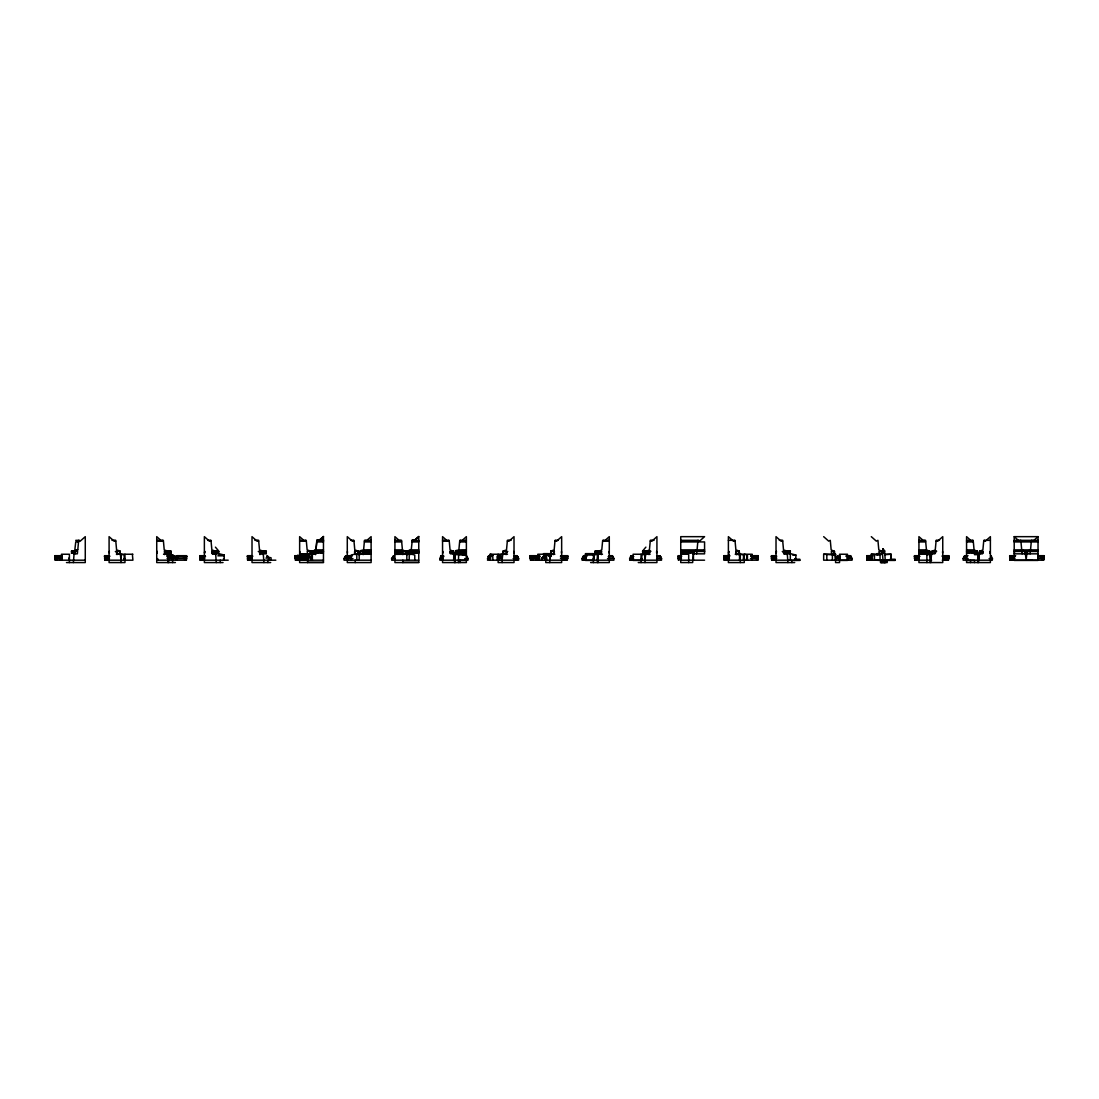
<?xml version="1.0" encoding="UTF-8"?>
<svg xmlns="http://www.w3.org/2000/svg" width="1099" height="1099" viewBox="0 0 1099 1099"><rect width="100%" height="100%" fill="white"/><g stroke="black" fill="none" stroke-linecap="round" stroke-linejoin="round"><path stroke-width="1.5" d="M74.155 553.044L73.372 562.564M74.334 551.451L77.782 549.885L78.661 540.337M311.553 560.188L312.391 551.217M315.784 551.217L315.523 554.638M316.842 541.683L315.963 549.651L312.528 551.451L323.463 551.451M315.784 551.451L315.523 553.841L312.267 553.841M323.463 551.107L312.569 551.107L315.963 549.885L316.842 540.104L323.463 540.104M360.774 553.841L359.895 553.044L359.895 553.841L363.165 553.841L363.426 551.451M371.105 549.885C360.554 549.294 352.738 552.316 371.105 551.451M363.604 549.885L364.483 540.337L371.105 540.337M407.619 552.811L407.537 553.841L410.806 553.841L411.067 551.217M407.853 553.044L407.839 550.86L411.246 549.651M418.746 551.107L407.839 551.107L411.246 549.885L412.125 541.683M454.464 562.564L455.178 553.841L455.261 562.564M466.374 549.885C455.838 549.294 448.021 552.316 466.374 551.451M458.434 562.564L458.709 551.451M458.874 549.885L459.767 540.337L466.374 540.337M502.106 560.188L502.902 553.044M503.136 553.044L503.122 551.107L506.515 549.885L507.395 540.337L511.104 540.337M506.076 554.638L506.337 551.451M549.747 560.188L550.544 553.044L551.327 553.841M550.764 553.044L550.75 551.107L554.157 549.885L555.036 540.337L558.347 540.337M553.717 554.638L553.978 551.451L550.709 551.451M597.389 560.188L598.172 553.044M598.351 551.451L601.785 549.885L602.678 540.337L609.286 540.337M645.017 560.188L645.814 553.044L645.814 553.841M645.992 551.451L649.427 549.885L650.32 540.337L654.015 540.337M649.248 551.451L648.987 553.841L642.544 553.841M693.634 551.451L697.068 549.885L697.947 540.337M696.629 553.841L696.89 551.451M930.853 562.564L931.636 553.044M939.453 540.337L936.142 540.337L935.263 549.885L931.815 551.451L936.499 551.451M935.084 551.451L934.823 553.841L926.883 553.841L926.608 551.451M979.278 553.044L978.481 562.564M990.391 540.337L983.784 540.337L982.891 549.885L979.456 551.451L982.726 551.451L982.451 553.841L974.511 553.841L974.25 551.451M1027.098 551.451L1030.532 549.885L1031.411 540.337M1030.093 553.841L1030.354 551.451M250.023 556.575L250.641 555.696L249.239 558.567L250.929 555.696L250.187 556.575M392.164 558.567L393.016 556.575M443.639 555.696L441.194 555.696L439.792 558.567L443.034 558.567M518.591 558.567L518.591 560.188L487.53 560.188L488.286 556.575L491.473 556.589L488.217 556.575L488.821 555.696L491.267 555.696M630.441 560.188L631.197 556.575M106.328 558.567L108.018 555.696L107.276 556.575M201.612 558.567L203.288 555.696L202.559 556.575L205.527 556.589L199.839 556.602M176.032 558.567L177.145 556.575M581.948 558.567L583.761 555.696L586.935 555.696M629.59 558.567L630.689 556.575L633.793 556.589L630.606 556.602L631.389 555.696L630.606 556.575M302.198 554.871L302.335 557.207M492.737 554.871L492.888 560.188M746.812 554.871L746.963 560.188M352.944 558.567L343.905 558.567L345.91 555.696L352.147 555.696M392.81 556.575L393.813 555.696L391.532 558.567L395.022 558.567M348.644 556.698L345.374 556.575L345.91 555.696M440.575 556.602L443.845 556.575L440.644 556.575L441.194 555.696M488.217 556.575L488.821 555.696M915.893 558.567L918.283 555.696L917.239 556.575M177.09 556.575L177.777 555.696L178.505 556.602L177.09 556.575L186.569 556.575M267.4 555.957L266.686 556.602L267.4 555.696L269.241 558.512L267.318 556.176M311.484 558.388L309.547 556.218L307.583 558.416L309.547 555.696L311.484 558.388L311.553 553.992L299.642 553.992M348.52 556.602L349.248 555.696L349.935 556.575L349.248 555.957L347.408 558.512M351.076 558.512L349.248 555.97M543.758 555.957L541.807 558.416L543.758 556.218L545.599 558.512L543.758 555.696L543.167 556.698M916.429 556.602L917.225 555.696L916.429 556.575L919.616 556.589L914.519 556.602M968.095 558.567L963.054 558.567L964.153 556.575L967.257 556.589L964.07 556.575L964.867 555.696L968.04 555.696M1011.698 556.602L1012.495 555.696L1011.698 556.575L1014.899 556.589L1009.679 556.602M585.946 558.567L582.704 558.567L583.569 556.575L586.742 556.589L582.965 556.575L583.761 555.696M964.07 556.575L964.867 555.696M345.182 556.602L346.171 555.696L345.182 556.575L351.556 556.575L345.292 556.575M318.435 540.9L323.463 536.436L323.463 562.564L299.642 562.564L299.642 559.336M318.435 541.134L323.463 536.669M366.077 541.134L371.105 536.669L371.105 562.564L347.284 562.564L347.284 559.336M413.719 541.134L418.746 536.669M461.346 541.134L466.374 536.669L466.374 562.564L442.554 562.564L442.554 536.669L447.581 541.134M604.258 541.134L609.286 536.669L609.286 562.564L590.616 562.564M1033.005 541.134L1038.033 536.669L1038.033 560.188M132.388 554.363L132.91 560.188L105.188 560.188L105.229 556.218M311.553 553.992L308.379 554.789L308.379 557.166M360.046 554.446L356.818 553.635L351.254 555.022L351.254 560.188M405.984 554.446L409.213 553.635L414.776 555.022L414.776 560.188M463.201 555.27L466.374 554.473L458.434 554.473L466.374 555.27M498.135 556.808L498.932 555.022L502.106 554.239L502.106 562.564M592.224 554.336L594.999 553.635M599.766 553.635L594.202 555.022L594.202 560.188M839.54 560.421L847.48 560.421L847.48 554.239L839.54 554.239L839.54 562.564L835.57 562.564L835.57 554.239L832.396 555.022L832.396 560.188M884.791 554.693L891.152 554.239L891.152 560.188M173.312 555.984L166.952 555.984L173.408 555.984L172.392 554.94L172.694 556.644L172.57 555.036M657.422 556.589L660.526 556.575L661.625 558.567L656.584 558.567M1038.528 556.589L1041.618 556.575L1042.731 558.567M1014.212 560.188L1014.212 536.669L1038.033 536.669M415.834 540.104L412.125 540.104L412.125 541.931L418.746 541.931M75.749 540.337L79.458 540.337L79.458 541.134M112.002 540.337L115.711 540.337L116.59 549.885L119.997 551.107L119.983 553.044M156.731 540.337L163.353 540.337L164.232 549.885L167.639 551.107L167.666 553.044M207.684 540.337L210.981 540.337L211.873 549.885L215.267 551.107L215.308 553.044M254.913 540.337L258.622 540.337L259.515 549.885L262.908 551.107L262.949 553.044M299.642 540.337L306.264 540.337L307.143 549.885L310.55 551.107L307.322 551.451L307.583 562.564M316.842 540.337L323.463 540.337M350.595 540.337L353.905 540.337L354.785 549.885L358.178 551.107L354.592 551.451L354.592 553.044M394.926 540.337L401.533 540.337L402.426 549.885L405.861 551.451L394.926 551.451M412.125 540.337L418.746 540.337M442.554 540.337L449.175 540.337L450.054 549.885L453.502 551.451L450.233 551.451L450.494 553.841L458.434 553.841M680.748 540.337L698.744 540.337L698.744 541.134M728.39 540.337L734.997 540.337L735.89 549.885L739.284 551.107L739.284 553.044M779.328 540.337L782.639 540.337L783.518 549.885L786.925 551.107L786.966 553.044M918.943 540.337L925.55 540.337L926.443 549.885L929.878 551.451L918.943 551.451M966.571 540.337L973.192 540.337L974.071 549.885L977.519 551.451L966.571 551.451M1014.212 540.337L1038.033 540.337M316.842 540.9L323.463 540.9M412.125 540.9L413.719 540.9L418.746 536.436L418.746 562.564L394.926 562.564L394.926 536.669L399.954 541.134M76.532 541.134L80.241 541.134L85.269 536.669L85.269 562.564L66.476 562.564M115.711 541.134L114.117 541.134L109.089 536.669L109.089 562.564L124.97 562.564L124.97 554.239M156.731 541.134L163.353 541.134M210.981 541.134L209.401 541.134L204.373 536.669L204.373 562.564L223.042 562.564M258.622 541.134L257.042 541.134L252.014 536.669L252.014 562.564L270.684 562.564M299.642 541.134L306.264 541.134M316.842 541.134L323.463 541.134M353.905 541.134L352.312 541.134L347.284 536.669L347.284 557.33M364.483 541.134L371.105 541.134M394.926 541.134L401.533 541.134M412.125 541.134L418.746 541.134M442.554 541.134L449.175 541.134M459.767 541.134L466.374 541.134M507.395 541.134L508.988 541.134L514.016 536.669L514.016 562.564L498.135 562.564L498.135 554.239M555.036 541.134L556.63 541.134L561.658 536.669L561.658 562.564L545.777 562.564L545.777 554.239M602.678 541.134L609.286 541.134M650.32 541.134L651.899 541.134L656.927 536.669L656.927 562.564L638.258 562.564M680.748 541.134L699.541 541.134L704.569 536.669L680.748 536.669L680.748 562.564L692.658 562.564L693.455 553.044L693.455 560.188M734.997 541.134L733.418 541.134L728.39 536.669L728.39 562.564L744.27 562.564L744.27 554.239L747.444 555.022L747.444 560.188M782.639 541.134L781.059 541.134L776.018 536.669L776.018 562.564L794.701 562.564M918.943 541.134L925.55 541.134M936.142 541.134L937.722 541.134L942.75 536.669L942.75 562.564L918.943 562.564L918.943 536.669L923.971 541.134M966.571 541.134L973.192 541.134M983.784 541.134L985.363 541.134L990.391 536.669L990.391 562.564L966.571 562.564L966.571 536.669L971.598 541.134M1014.212 541.134L1038.033 541.134M78.661 541.931L75.749 541.931L74.828 549.885L77.782 549.885M316.842 541.931L323.463 541.931M364.483 541.931L371.105 541.931M394.926 541.931L401.533 541.931M459.767 541.931L466.374 541.931M680.748 541.931L704.569 541.931L704.569 553.841L692.658 553.841M918.943 541.931L925.55 541.931M966.571 541.931L973.192 541.931M1014.212 541.931L1038.033 541.931M215.418 547.137L218.756 551.107L212.313 551.107M645.882 547.137L642.544 551.107L650.704 551.107M315.963 549.885L323.463 549.885M394.926 549.885L402.426 549.885M411.246 549.885L418.746 549.885M680.748 549.885L704.569 549.885M918.943 549.885L926.443 549.885M966.571 549.885L974.071 549.885M1014.212 549.885L1038.033 549.885M310.674 550.86L314.767 550.86M406.74 550.86L410.834 550.86M71.421 551.107L74.375 551.107M116.879 551.107L119.997 551.107M164.52 551.107L171.114 551.107M259.941 551.107L266.384 551.107M307.432 551.107L310.55 551.107M355.073 551.107L358.178 551.107M360.197 551.107L371.105 551.107M394.926 551.107L405.819 551.107M450.343 551.107L453.461 551.107M455.481 551.107L466.374 551.107M503.122 551.107L506.227 551.107M550.75 551.107L553.869 551.107M594.916 551.107L601.51 551.107M680.748 551.107L704.569 551.107M736.165 551.107L739.284 551.107M783.958 551.107L790.401 551.107M880.972 551.107L884.764 551.107L878.98 551.451L879.241 553.841L881.618 553.841L881.618 553.044M918.943 551.107L929.836 551.107M931.856 551.107L936.527 551.107M966.571 551.107L977.478 551.107M979.497 551.107L982.602 551.107M1014.212 551.107L1038.033 551.107M310.674 551.217L316.196 551.217M406.74 551.217L411.617 551.217M71.38 551.451L77.603 551.451L77.342 553.841L73.66 553.841M115.34 551.451L120.038 551.451M171.114 551.451L164.41 551.451L164.671 554.638M211.709 551.451L218.756 551.451M258.265 551.451L266.384 551.451M299.807 551.451L299.807 553.044M347.435 551.451L347.435 553.044M407.798 551.451L418.746 551.451M442.911 551.451L442.911 553.044M503.081 551.451L507.765 551.451M561.493 551.451L561.493 553.044M594.916 551.451L601.62 551.451L601.345 553.841L594.916 553.841M609.134 551.451L609.134 553.044M642.544 551.451L650.677 551.451M656.611 551.451L656.611 553.044M680.748 551.451L704.569 551.451M739.325 551.451L735.726 551.451L735.89 553.044M782.268 551.451L790.401 551.451M942.599 551.451L942.599 553.044M983.097 551.451L983.097 553.044M1014.212 551.451L1038.033 551.451M310.674 552.811L316.141 552.811M406.74 552.811L411.658 552.811M71.215 553.044L74.952 553.044L74.952 553.841M120.299 553.044L119.42 553.841M164.671 553.044L171.114 553.044M211.709 553.044L211.873 551.451M212.313 553.044L218.756 553.044M259.515 553.044L259.35 551.451M259.941 553.044L266.384 553.044M310.852 553.044L309.973 553.841M312.267 553.044L313.146 553.044M315.619 553.044L323.463 553.044M363.247 553.044L371.105 553.044M394.926 553.044L402.77 553.044M402.591 551.451L402.866 553.841L406.122 553.841L406.122 553.044L405.243 553.841M408.416 553.044L407.537 553.044L407.537 554.638M410.889 553.044L418.746 553.044M450.411 553.044L466.374 553.044M594.916 553.044L601.345 553.044M642.544 553.044L648.987 553.044L648.987 554.638M680.748 553.044L694.252 553.044L694.252 553.841M783.958 553.044L790.401 553.044M880.972 553.044L884.764 553.044L885.231 560.188M918.943 553.044L934.906 553.044M966.571 553.044L982.547 553.044M1014.418 553.044L1014.569 551.451M310.674 553.594L316.196 553.594M406.74 553.594L411.617 553.594M735.767 553.635L739.105 553.635L739.105 554.954M882.016 553.635L877.016 553.635L877.016 554.954M116.769 551.451L117.03 553.841L120.299 553.841M164.671 553.841L171.114 553.841M218.756 553.841L212.313 553.841L212.038 551.451M259.68 551.451L259.941 553.841L266.384 553.841M307.583 553.841L310.852 553.841M354.963 551.451L355.224 553.841L358.494 553.841L358.398 553.044L358.398 553.841M502.806 553.841L506.076 553.841M550.448 553.841L553.717 553.841M736.055 551.451L736.33 553.841L739.586 553.841M790.401 553.841L783.958 553.841L783.697 551.451M1014.212 553.841L1038.033 553.841M543.552 554.02L548.552 554.02M735.767 554.006L739.105 554.02M877.016 554.02L882.016 554.006M116.37 554.239L132.91 554.239M163.531 554.239L168.642 554.239L168.642 562.564M309.849 554.239L299.642 554.239L302.816 555.022M371.105 554.239L359.194 554.239L359.194 560.188M490.195 560.188L490.195 554.239L507.491 554.239M554.844 554.239L537.837 554.239L537.837 557.207M585.479 554.239L602.486 554.239M650.127 554.239L633.106 554.239L633.106 560.421L639.92 560.421M680.748 554.239L688.688 554.239L688.688 562.564M735.19 554.239L752.211 554.239L752.211 560.188M852.055 558.567L852.055 560.188L823.659 560.188L823.659 554.239L835.57 554.239M871.301 560.188L871.301 554.239L881.508 554.239M884.53 554.239L891.152 554.239M918.943 554.239L926.883 554.239M543.552 554.391L548.552 554.391M735.767 554.391L739.105 554.391M877.016 554.391L882.016 554.391M458.434 554.638L453.763 554.638L453.763 553.841L453.681 560.188M548.277 554.844L551.616 554.844M926.883 554.638L931.554 554.638L931.554 553.841M979.195 554.638L974.511 554.638L974.511 553.841M167.831 554.94L172.694 555.036M219.457 555.022L224.223 555.022L224.223 560.188M585.479 555.022L593.419 555.022M792.571 555.022L795.868 555.022L795.868 560.421M823.659 554.239L835.57 555.022M871.301 554.239L880.038 555.022L880.038 560.188M170.18 555.503L173.065 555.503L173.065 556.437M300.755 555.462L297.444 555.462L297.444 556.492M61.723 555.696L54.95 555.696L55.087 560.188L55.225 558.072M109.364 555.696L104.57 555.696L104.831 560.188L104.707 558.072M204.648 555.696L199.839 555.696L200.114 560.188L199.977 558.182M252.275 555.696L247.481 555.696L247.618 560.188L247.756 558.072M513.728 555.696L516.901 555.696L517.698 556.575L514.511 556.602L517.602 556.575L518.714 558.567L513.137 558.567M561.314 555.696L567.675 555.696L567.675 558.512L561.314 558.512L567.675 558.388M609.011 555.696L612.184 555.696L612.981 556.575L608.214 556.602L612.885 556.575L613.998 558.567L607.513 558.567M656.639 555.696L660.609 556.575L657.422 556.602M681.462 555.696L678.289 555.696L678.289 558.512L681.462 558.512L678.289 558.388M729.846 555.696L723.856 555.696L723.856 558.512L729.42 558.512L723.856 558.388M751.084 555.696L758.228 555.696L758.049 560.188L758.049 558.072M776.265 555.696L771.498 555.696L771.498 558.512L776.265 558.512L771.498 558.388M846.354 555.696L850.365 555.696L851.162 556.575L846.354 556.602L851.079 556.575L852.178 558.567L847.137 558.567M872.757 555.696L866.768 555.696L866.891 560.188L867.001 558.072M919.286 555.696L914.519 555.696L914.519 558.512L919.066 558.567M942.42 555.696L948.78 555.696L948.78 558.512L942.626 558.567M1015.668 555.696L1009.679 555.696L1009.844 560.188L1010.008 558.072M1037.703 555.696L1044.05 555.696L1044.05 558.512L1037.69 558.567M54.95 555.957L61.723 555.97M104.57 555.97L109.364 555.957M177.035 555.97L186.569 555.957M199.839 555.957L204.648 555.97M217.863 555.819L224.223 555.819M247.481 555.957L252.275 555.97M295.123 555.97L307.116 555.957M530.048 555.957L539.568 555.97M561.314 555.957L567.675 555.957M678.289 555.97L681.462 555.957M723.856 555.957L729.42 555.97M751.084 555.957L758.228 555.957M771.498 555.97L776.265 555.957M846.354 555.957L849.527 555.97M866.768 555.97L871.919 555.957M914.519 555.957L919.286 555.97M942.42 555.97L948.78 555.957M1009.679 555.97L1014.446 555.957M1037.703 555.957L1044.05 555.97M54.95 556.218L62.3 556.218M104.57 556.218L109.941 556.218M177.035 556.218L186.569 556.218M199.839 556.218L205.211 556.218M247.481 556.218L252.852 556.218M295.123 556.218L307.116 556.218M530.048 556.218L539.568 556.218M560.435 556.218L567.675 556.218M678.289 556.218L681.462 556.218M723.856 556.218L729.42 556.218M750.988 556.218L758.228 556.218M771.498 556.218L776.773 556.218M846.354 556.218L849.527 556.218M866.768 556.218L872.716 556.218M914.519 556.218L919.794 556.218M942.42 556.218L948.78 556.218M1009.679 556.218L1014.954 556.218M1037.703 556.218L1044.05 556.218M297.582 556.341L300.755 556.341M303.077 556.273L303.145 557.454M303.667 556.273L303.819 557.454L303.75 556.218M304.409 556.273L304.341 557.399M306.058 556.273L306.058 557.399M54.95 556.602L61.723 556.602M104.57 556.602L109.364 556.575M247.481 556.602L252.275 556.575M267.524 556.479L268.266 557.124L267.579 556.63M295.123 556.602L307.116 556.602M530.048 556.575L539.568 556.575M561.314 556.575L567.675 556.602M678.289 556.575L681.462 556.602M723.856 556.602L729.42 556.575M758.228 556.575L751.084 556.602L755.796 556.575L756.909 558.567M771.498 556.602L776.265 556.602M866.768 556.602L871.974 556.602L868.883 556.575M942.42 556.575L948.78 556.602M1037.703 556.575L1044.05 556.602M54.95 556.698L61.352 556.698M104.57 556.698L107.771 556.698M183.396 556.698L186.569 556.698M199.839 556.698L203.04 556.698M247.481 556.698L250.682 556.698M295.123 556.698L306.415 556.726M530.048 556.698L539.568 556.698M561.314 556.698L567.675 556.698M678.289 556.698L681.462 556.698M723.856 556.698L729.42 556.698M755.04 556.698L758.228 556.698M771.498 556.698L776.265 556.698M866.768 556.698L871.919 556.698M914.519 556.698L917.692 556.698M944.014 556.698L948.78 556.698M1009.679 556.698L1014.446 556.698M1040.877 556.698L1044.05 556.698M301.689 557.303L306.415 556.575M301.95 557.454L302.033 556.218L302.033 557.399M302.486 557.399L302.623 556.218L302.555 557.454M304.931 557.454L305 556.218L304.863 557.454M297.747 557.825L297.911 560.188M55.582 558.072L61.942 558.072M68.839 558.072L68.976 560.188M105.188 558.072L105.325 560.188M186.239 558.072L186.39 560.188L186.39 556.218M200.595 558.072L200.471 560.188L228.194 560.188M248.237 558.072L248.099 560.188L275.822 560.188M265.931 558.072L269.008 558.072L268.994 560.188L268.857 558.072M295.865 558.072L301.373 558.21M347.627 558.072L350.856 558.072M530.79 558.072L538.359 558.072M539.389 558.072L539.238 560.188M560.435 558.21L566.466 558.072M724.406 558.072L728.527 558.21M772.24 558.072L776.773 558.21M867.303 558.072L872.716 558.21M914.684 558.072L914.849 560.188L914.684 556.218M915.426 558.072L915.261 560.188L931.636 560.188M944.522 558.21L947.572 558.072M948.602 558.182L948.437 560.188L948.602 556.218M1010.434 558.072L1014.954 558.21M1042.69 558.072L1042.841 560.188L1010.434 560.188L1010.476 556.218M1043.871 558.072L1043.72 560.188L1043.871 556.218M107.771 558.388L104.57 558.388L109.46 558.567M167.034 558.278L174.714 558.278M183.396 558.388L186.569 558.388L186.569 555.696L177.035 555.696L177.035 558.512M203.04 558.388L199.839 558.388L204.744 558.567M250.682 558.388L247.481 558.388L252.372 558.567M295.123 558.388L302.349 558.388L295.123 558.512L295.123 555.696L307.116 555.696L307.116 558.512M530.048 558.388L539.568 558.388L530.048 558.512L530.048 555.696L539.568 555.696L539.389 560.188M755.04 558.388L758.228 558.388L750.425 558.567M914.519 558.388L917.692 558.388M944.014 558.388L948.78 558.388M1040.877 558.388L1044.05 558.388M68.976 558.567L68.784 560.188M124.173 558.608L125.217 558.608L125.217 560.188M186.569 558.512L176.843 558.567L178.684 555.696L177.887 556.575L184.137 556.575L185.25 558.567M223.55 558.567L223.674 560.188M224.223 558.608L223.976 560.188M464.74 558.567L468.105 558.567L466.306 555.696L467.089 556.602M487.434 558.567L490.676 558.567M545.53 558.608L546.574 558.608M594.202 558.608L593.172 558.608L593.172 560.188M630.345 558.567L633.587 558.567M641.843 558.608L640.813 558.608L640.813 560.188M743.474 558.608L744.504 558.608L744.504 560.188M891.152 558.608L890.904 560.188M989.086 558.567L992.438 558.567L992.315 560.188L963.177 560.188L963.177 558.567M794.783 559.24L799.838 559.24L799.838 560.421L793.492 560.421M835.446 559.24L835.693 560.188M890.066 559.24L895.122 559.24L895.122 560.421L883.541 560.421M297.582 560.092L308.379 559.954M884.53 560.037L888.102 560.188M1027.524 560.037L1032.291 560.037M85.269 560.188L55.582 560.188L55.623 556.218M156.731 560.188L185.36 560.188L185.305 556.218M295.288 560.188L295.288 556.218M323.463 560.188L295.865 560.188L295.906 556.218M371.105 560.188L344.056 560.188L344.056 558.567M418.746 560.188L391.697 560.188L391.697 558.567M530.364 560.188L530.213 556.218M566.466 560.188L530.79 560.188L530.831 556.218M567.331 560.188L567.496 556.218M679.031 560.188L679.086 556.218M680.748 560.188L704.569 560.188M723.98 560.188L723.98 556.218M799.838 560.188L772.24 560.188L772.295 556.218M895.122 560.188L867.303 560.188L867.345 556.218M942.241 560.188L947.572 560.188L947.517 556.218M458.434 560.421L466.374 560.421M593.419 560.421L585.479 560.421L585.479 553.635L593.419 553.635L593.419 562.564M880.23 560.421L875.271 560.188M966.571 560.421L974.511 560.421L974.511 562.564M1014.212 560.421L1038.033 560.421M884.53 560.586L887.181 560.586M307.583 562.331L323.463 562.331M402.454 562.331L418.746 562.331M175.4 562.564L156.731 562.564L156.731 536.669L161.759 541.134M725.972 556.575L729.077 556.589M583.061 556.575L586.152 556.589M267.497 557.014L271.068 557.811L271.068 560.188M795.868 555.022L790.318 553.635L790.318 560.188M728.39 554.239L729.241 554.446M490.195 554.239L493.369 555.022M395.434 554.363L406.836 554.239L406.836 560.188M218.66 553.635L224.223 555.022M515.211 556.575L514.016 555.696L516.736 558.567M1014.212 536.669L1019.24 541.134M871.301 536.669L876.329 541.134L877.922 540.337L878.802 549.885L882.236 551.451M823.659 536.669L828.687 541.134L830.281 540.337L831.16 549.885L834.594 551.451L831.339 551.451L831.6 553.841L834.773 553.044L835.57 560.188M304.67 541.134L299.642 536.669L299.642 557.207M172.392 554.94L173.408 555.984M850.365 555.696L851.162 556.602M659.826 555.696L660.609 556.602M612.184 555.696L612.981 556.602M516.901 555.696L517.698 556.602M882.964 548.717L884.764 551.107M944.329 556.575L945.799 558.567M991.339 556.575L992.438 558.567M1025.147 551.451L1021.713 549.885L1020.834 540.337M1021.891 551.451L1022.152 553.841M978.33 558.759L977.78 553.841L977.684 562.564M930.139 553.841L930.853 560.188M882.415 553.044L883.211 562.564M739.503 553.044L740.3 560.188M453.681 553.044L454.464 560.188M167.845 553.044L168.642 560.188M121 560.188L120.203 553.044L120.299 554.638M882.882 548.717L883.156 553.044M1042.786 556.218L1042.608 560.188M1032.208 540.337L1032.208 541.134M1027.716 553.841L1026.919 553.044L1026.123 560.188L1025.326 553.044L1024.529 553.841M1027.318 551.451L1027.483 553.044M1024.763 551.451L1024.763 553.044M1020.037 540.337L1020.037 541.134M1012.44 558.072L1012.44 560.188M1012.289 558.072L1012.289 560.188M1010.585 558.072L1010.585 560.188M984.567 540.337L984.567 541.134M980.074 553.044L980.074 553.841M979.69 551.451L979.69 553.044M979.195 553.841L979.278 558.608M978.481 554.239L978.481 558.704M977.121 551.451L977.121 553.044M974.044 551.451L974.044 553.044M973.879 551.451L973.879 553.044M972.395 540.337L972.395 541.134M971.653 551.451L971.653 553.044M971.502 551.451L971.502 553.044M970.541 560.421L970.541 562.564M969.112 551.451L969.277 553.044M966.886 551.451L966.886 553.044M966.735 551.451L966.735 553.044M945.635 558.567L945.635 560.188M945.181 558.072L945.181 560.188M945.03 558.072L945.03 560.188M936.939 540.337L936.939 541.134M935.455 551.451L935.455 553.044L935.29 551.451M932.433 553.044L932.433 553.841M932.199 551.451L932.199 553.044M930.056 553.841L930.056 562.564M929.644 551.451L929.644 553.044M926.883 553.841L926.883 562.564M926.402 551.451L926.402 553.044M926.237 551.451L926.237 553.044M924.754 540.337L924.754 541.134M924.012 551.451L924.012 553.044M923.861 551.451L923.861 553.044M921.484 551.451L921.635 553.044M919.259 551.451L919.259 553.044M919.094 551.451L919.094 553.044M916.071 558.567L916.071 560.188M915.536 558.567L915.536 560.188M915.316 556.218L915.316 560.188M890.959 555.338L890.959 558.374M890.753 558.567L890.753 560.188M887.181 560.037L887.181 562.564L880.505 562.564L880.505 560.188M885.217 562.564L885.08 560.188L885.052 562.564M884.736 560.188L884.736 562.564M884.393 551.451L884.393 553.044L884.2 551.451M884.283 560.188L884.338 562.564M883.747 560.188L883.747 562.564M883.514 551.451L883.514 553.044M883.349 551.451L883.349 553.044M882.992 551.451L882.992 553.044M882.524 560.188L882.524 562.564M882.016 551.451L882.016 553.044M881.92 560.188L881.92 562.564M881.851 551.451L881.851 553.044M881.384 560.188L881.384 562.564M880.958 560.188L880.958 562.564M874.474 555.022L874.474 560.188M872.043 558.567L872.043 560.188M871.04 558.072L871.04 560.188M868.76 558.072L868.65 560.188M867.564 556.218L867.564 560.188M849.527 555.696L849.527 556.698M840.007 555.696L840.172 560.188M839.389 558.567L839.389 560.188M836.202 558.567L836.202 560.188M834.375 551.451L834.375 553.044M834.21 551.451L834.21 553.044M826.833 555.022L826.833 560.188M795.388 558.567L795.388 560.188M795.223 558.567L795.25 560.188M791.898 560.188L791.898 562.564M790.154 551.451L790.154 553.044M789.989 551.451L789.989 553.044M789.714 551.451L789.714 553.044M789.453 551.451L789.549 553.044M789.288 551.451L789.288 553.044M787.846 551.451L787.846 553.044M787.928 562.564L787.118 551.451M787.681 551.451L787.681 553.044M787.227 553.841L787.227 554.638M786.774 551.451L786.774 553.044M786.609 551.451L786.389 553.841M786.17 551.451L786.348 553.841M786.019 551.451L786.019 553.044M784.878 551.451L784.851 553.841M784.713 551.451L784.713 553.044M784.356 551.451L784.356 553.044M784.082 553.044L784.082 553.841M783.532 551.451L783.532 553.044L783.367 551.451M781.842 540.337L781.842 541.134M774.259 558.072L774.259 560.188M774.094 558.072L774.094 560.188M771.814 558.072L771.663 560.188L771.663 556.218M756.964 556.218L756.964 560.188L724.406 560.188L724.433 556.218M756.785 558.567L756.785 560.188M754.257 555.696L754.257 556.698M743.474 560.188L743.474 555.022L740.3 554.239L740.3 562.564M739.503 560.188L739.586 553.044L738.707 553.841M739.132 551.451L739.132 553.044M738.968 551.451L738.968 553.044M736.33 553.841L736.33 554.638M734.214 540.337L734.214 541.134M728.074 558.072L728.197 560.188M725.752 558.072L725.876 560.188M694.019 551.451L694.019 553.044M693.854 551.451L693.854 553.044M693.016 551.451L693.016 553.044M692.851 551.451L692.851 553.044M690.474 551.451L690.474 553.044M688.249 551.451L688.249 553.044M688.098 551.451L688.098 553.044M685.872 551.451L685.707 553.044M683.482 551.451L683.482 553.044M683.331 551.451L683.331 553.044M681.105 551.451L681.105 553.044M680.954 551.451L680.954 553.044M678.619 558.072L678.454 560.188L678.454 556.218M661.502 558.567L661.502 560.188L629.713 560.188L629.713 558.567M651.103 540.337L651.103 541.134M649.619 551.451L649.619 553.044L649.468 551.451M648.644 551.451L648.644 553.044M648.479 551.451L648.479 553.044M648.122 553.044L648.122 553.841M647.325 551.451L647.325 553.044M647.174 551.451L647.174 553.044M646.61 553.044L646.652 553.841M646.377 551.451L646.432 553.841M646.226 551.451L646.198 553.044M645.594 551.451L645.731 554.638M645.443 551.451L645.443 553.044M645.017 562.564L645.017 554.239L641.843 555.022L641.843 560.188M644.261 551.451L644.426 553.044M644 551.451L644 553.044M643.849 551.451L643.849 553.044M643.313 551.451L643.313 553.044M643.149 551.451L643.149 553.044L642.901 551.451M641.047 554.239L641.047 562.564M613.86 558.567L613.86 560.188L582.072 560.188L582.072 558.567M603.475 540.337L603.475 541.134M601.249 553.044L601.345 554.638M601.002 551.451L601.002 553.044M600.851 551.451L600.851 553.044M600.48 553.044L600.48 553.841M599.697 551.451L599.697 553.044M599.532 551.451L599.532 553.044M598.969 553.044L598.969 553.841M598.735 551.451L598.79 553.841M598.584 553.044L598.447 551.451L598.406 553.044M597.966 551.451L598.172 562.564M597.801 551.451L597.801 553.044M597.389 554.239L597.389 562.564M596.784 551.451L596.62 553.044M596.359 551.451L596.359 553.044M596.207 551.451L596.207 553.044M595.672 551.451L595.672 553.044M595.507 551.451L595.507 553.044M595.26 551.451L595.424 553.044M586.11 560.188L585.891 558.072L585.918 560.188M582.813 558.567L582.813 560.188M566.411 556.218L566.411 560.188L566.301 558.072M564.075 558.072L564.075 560.188M563.924 558.072L563.924 560.188M555.833 540.337L555.833 541.134M551.107 551.451L551.107 553.044M550.942 551.451L550.942 553.044M550.448 553.044L550.544 557.014M549.747 562.564L549.747 554.239L546.574 555.022L546.574 560.188M548.552 554.954L548.552 553.635L543.552 553.635L543.552 554.954M545.351 560.188L545.379 558.072L542.15 558.072L542.178 560.188M545.214 558.072L545.214 560.188M542.37 558.072L542.37 560.188M538.304 556.218L538.304 560.188M535.982 558.072L535.982 560.188M535.817 558.072L535.817 560.188M533.303 555.696L533.303 556.698M532.809 558.072L532.809 560.188M532.644 558.072L532.644 560.188M532.191 555.696L532.191 556.698M530.941 558.072L530.941 560.188M516.544 558.567L516.544 560.188M513.851 551.451L513.851 553.044M508.191 540.337L508.191 541.134M506.708 551.451L506.708 553.044L506.557 551.451M503.699 553.841L502.806 553.044L502.806 554.638M503.466 551.451L503.466 553.044M503.301 551.451L503.287 553.044M501.68 560.188L501.707 558.072L498.479 558.072L498.506 560.188M501.542 558.072L501.542 560.188M498.699 558.072L498.644 560.188M497.476 555.668L497.476 558.498M497.366 556.19L497.366 560.188M467.982 558.567L467.982 560.188L439.888 560.188L439.888 558.567M466.182 551.451L466.182 553.044M466.017 551.451L466.017 553.044M463.792 551.451L463.792 553.044M463.641 551.451L463.641 553.044M461.415 551.451L461.415 553.044M461.25 551.451L461.25 553.044M460.55 540.337L460.55 541.134M460.028 560.421L460.028 562.564M459.039 551.451L459.039 553.044M458.874 551.451L458.874 553.044M455.797 551.451L455.797 553.044M455.632 551.451L455.632 553.044M453.31 551.451L453.31 553.044M453.145 551.451L453.145 553.044M452.884 553.044L452.884 553.841M450.068 551.451L450.068 553.044M448.378 540.337L448.378 541.134M418.54 553.044L418.582 551.217L418.376 553.044M415.999 551.451L415.999 553.044M413.774 551.451L413.774 553.044M413.622 551.451L413.622 553.044M412.922 540.104L412.922 541.134M411.438 551.217L411.397 553.044M411.273 551.217L411.232 553.044M410.834 552.811L410.834 553.594M410.806 553.841L410.806 554.638M410.628 552.811L410.628 553.594M410.435 551.217L410.435 552.811M409.79 551.217L409.79 552.811M409.639 551.217L409.639 552.811M409.213 553.635L409.213 560.188M408.608 551.217L408.608 552.811M408.457 551.217L408.416 553.841M408.196 551.217L408.155 553.044M408.031 551.217L407.99 553.044M407.495 551.217L407.495 552.811M407.344 551.217L407.248 552.811M407.097 551.217L407.097 552.811M406.039 553.044L406.039 553.841M405.668 551.451L405.627 553.044M405.504 551.451L405.504 553.044M402.866 553.841L402.866 554.638M402.866 560.188L402.866 562.564M402.426 551.451L402.22 553.044M400.75 540.337L400.75 541.134M400.009 551.451L400.009 553.044M399.844 551.451L399.844 553.044M397.618 551.451L397.618 553.044M397.467 551.451L397.467 553.044M395.242 551.451L395.242 553.044M370.899 551.451L370.94 553.044M370.748 551.451L370.748 553.044M368.357 551.451L368.357 553.044M366.146 551.451L366.146 553.044M365.981 551.451L365.981 553.044M365.28 540.337L365.28 541.134M363.755 551.451L363.796 553.044M363.604 551.451L363.645 553.044M363.165 553.841L363.165 554.638M360.554 551.451L360.554 553.044M360.362 551.451L360.362 553.044M360.211 551.451L360.225 553.044M359.895 553.044L359.895 554.638M358.494 554.638L358.494 553.044L357.601 553.841M358.013 551.451L358.027 553.044M357.834 551.451L357.834 553.044M356.818 553.635L356.818 560.188M355.224 553.841L355.224 554.638M355.224 560.188L355.224 562.564M353.109 540.337L353.109 541.134M350.691 558.072L350.828 560.188M347.847 558.072L347.792 560.188L347.696 558.072M323.271 553.044L323.312 551.217L323.106 553.044M320.881 551.451L320.729 553.044M318.504 551.451L318.504 553.044M318.339 551.451L318.339 553.044M317.638 540.104L317.638 541.134M316.114 551.451L316.114 553.044M315.963 551.451L315.963 553.044M315.454 551.217L315.454 552.811M315.289 551.217L315.289 552.811M314.767 552.811L314.767 553.594M314.548 552.811L314.548 553.594M314.369 551.217L314.369 552.811M314.204 551.217L314.204 552.811M313.723 551.217L313.723 552.811M313.558 551.217L313.558 552.811M313.146 552.811L313.146 553.841M312.913 551.217L312.913 552.811M312.748 551.217L312.872 553.044M312.542 551.217L312.569 553.044M312.35 553.044L312.35 560.188M312.13 551.217L312.13 552.811M311.965 551.217L311.965 552.811M311.429 551.217L311.429 552.811M311.278 551.217L311.182 552.811M311.127 560.188L311.154 558.072L307.926 558.072L307.954 560.188M311.017 551.217L311.017 552.811M310.99 558.072L310.99 560.188M310.399 551.451L310.399 553.044M310.358 551.451L310.193 553.044M308.146 558.072L308.146 560.188M307.102 558.938L306.978 560.188M306.937 556.218L306.937 560.188M305.467 540.337L305.467 541.134M305.192 558.938L305.316 560.188M303.53 558.938L303.53 560.188M303.406 558.938L303.406 560.188M301.73 558.938L301.73 560.188M301.621 558.938L301.621 560.188M301.099 558.938L301.195 560.188M300.343 558.072L300.343 560.188M300.192 558.072L300.192 560.188M298.488 558.072L298.488 560.188L298.378 556.218M297.582 555.462L297.747 560.188M296.016 558.072L296.016 560.188M267.881 560.188L267.881 562.564M266.137 551.451L265.972 553.044M265.697 553.044L265.532 551.451L265.436 553.044M265.271 551.451L265.271 553.044M263.911 562.564L263.101 551.451M263.829 551.451L263.829 553.044M263.664 551.451L263.664 553.044M263.211 553.841L263.211 554.638M262.757 551.451L262.565 553.841M262.331 553.044L262.331 553.841M262.153 551.451L262.153 553.044M262.002 551.451L262.002 553.044M260.861 551.451L260.834 553.841M260.49 551.451L260.49 553.044M260.339 551.451L260.339 553.044M260.065 553.044L260.065 553.841M259.941 553.841L259.941 554.638M257.825 540.337L257.825 541.134M249.803 560.188L249.803 558.072L249.665 560.188M249.349 558.567L249.363 560.188M248.14 556.218L248.14 560.188M220.253 560.188L220.253 562.564M218.495 551.451L218.495 553.044M218.344 551.451L218.344 553.044M218.055 551.451L217.904 553.044M217.794 551.451L217.794 553.044M217.629 551.451L217.629 553.044M216.187 551.451L216.187 553.044M216.283 562.564L215.473 551.451M216.022 551.451L216.022 553.044M215.569 553.841L215.569 554.638M215.116 551.451L215.116 553.044M214.745 553.044L214.69 553.841M214.511 551.451L214.511 553.044M214.36 551.451L214.36 553.044M213.22 551.451L213.192 553.841M213.055 551.451L212.849 553.044M212.698 551.451L212.698 553.044M212.437 553.044L212.437 553.841M210.197 540.337L210.197 541.134M201.721 558.567L201.721 560.188M200.513 556.218L200.513 560.188M185.127 558.567L185.127 560.188M177.832 556.218L177.832 558.21M177.214 556.218L177.214 558.182M177.186 558.567L177.186 560.188M176.417 558.567L176.417 560.188M173.244 558.567L173.244 560.188M172.612 560.188L172.612 562.564M172.447 558.567L172.447 560.188M170.853 551.451L170.853 553.044M170.702 551.451L170.702 553.044M170.414 553.044L170.414 551.451L170.153 553.044M170.002 551.451L170.002 553.044M169.273 558.567L169.273 560.188M168.545 551.451L168.545 553.044M168.394 551.451L168.394 553.044M167.831 551.451L167.845 562.564M167.474 551.451L167.295 553.841M167.103 553.044L167.103 553.841L166.883 551.451M166.718 551.451L166.718 553.044M165.578 551.451L165.551 553.841M165.427 551.451L165.427 553.044M165.056 551.451L165.221 553.044M164.795 553.044L164.795 553.841M162.556 540.337L162.556 541.134M157.707 558.567L157.707 560.188M124.173 560.188L124.173 555.022L121 554.239L121 562.564M119.846 551.451L119.832 553.044M117.03 553.841L117.03 554.638M116.604 551.451L116.604 553.044L116.439 551.451M114.914 540.337L114.914 541.134M109.296 551.451L109.296 553.044M106.452 558.567L106.452 560.188M74.718 551.451L74.567 553.044L74.471 551.451M73.29 551.451L73.221 553.044M73.07 551.451L73.07 553.044M72.177 551.451L72.177 553.044M69.402 562.564L69.402 554.239L61.462 554.239L61.462 560.188M62.052 558.759L62.052 560.188M61.887 556.218L61.887 560.188M59.937 558.072L59.937 560.188M59.799 558.072L59.799 560.188M57.272 558.072L57.272 560.188M57.134 558.072L57.134 560.188M56.928 555.696L56.928 556.698M301.895 556.918L300.796 558.938L307.349 558.938L306.25 556.918L301.895 556.918M170.221 556.602L169.122 558.567L172.612 558.567L170.867 555.696L170.139 556.602L171.513 556.602L170.139 556.602M174.178 556.602L173.093 558.567L176.582 558.567L174.837 555.696L174.109 556.602L175.483 556.602L174.109 556.602M837.15 556.602L836.051 558.567L839.54 558.567L837.795 555.696L837.081 556.602L838.441 556.602L837.081 556.602M584.105 555.696L583.487 556.602L584.105 555.696M631.746 555.696L631.128 556.602L631.746 555.696M500.1 555.696L498.259 558.512L500.1 556.218L502.037 558.388L500.1 555.696M726.673 555.696L725.876 556.602L726.673 555.696M869.584 555.696L868.787 556.602L869.584 555.696M551.368 555.902L548.47 555.902L551.423 555.888M157.088 551.451L156.937 553.044L157.088 551.451M204.73 551.451L204.565 553.044L204.73 551.451M554.349 551.451L554.184 553.044L554.349 551.451M728.747 551.451L728.582 553.044L728.747 551.451M776.389 551.451L776.224 553.044L776.389 551.451M990.24 551.451L990.075 553.044L990.24 551.451M305.604 556.273L305.536 557.454L305.604 556.218M106.891 558.072L106.754 560.188L106.891 558.072M202.161 558.072L202.024 560.188L202.161 558.072M61.352 558.388L54.95 558.388L61.352 558.512M871.919 558.388L866.768 558.388L871.919 558.512M1014.446 558.388L1009.679 558.388L1014.446 558.512M944.453 556.575L943.409 555.696L944.453 556.602M1041.715 556.575L1040.918 555.696L1041.715 556.602M991.422 556.575L990.639 555.696L991.422 556.602M943.794 556.575L942.997 555.696L943.794 556.602M755.892 556.575L755.095 555.696L755.892 556.602M184.234 556.575L183.437 555.696L184.234 556.602M173.999 556.575L173.45 555.696L173.999 556.602M71.847 553.044L71.861 551.451L71.696 553.044"/></g></svg>
